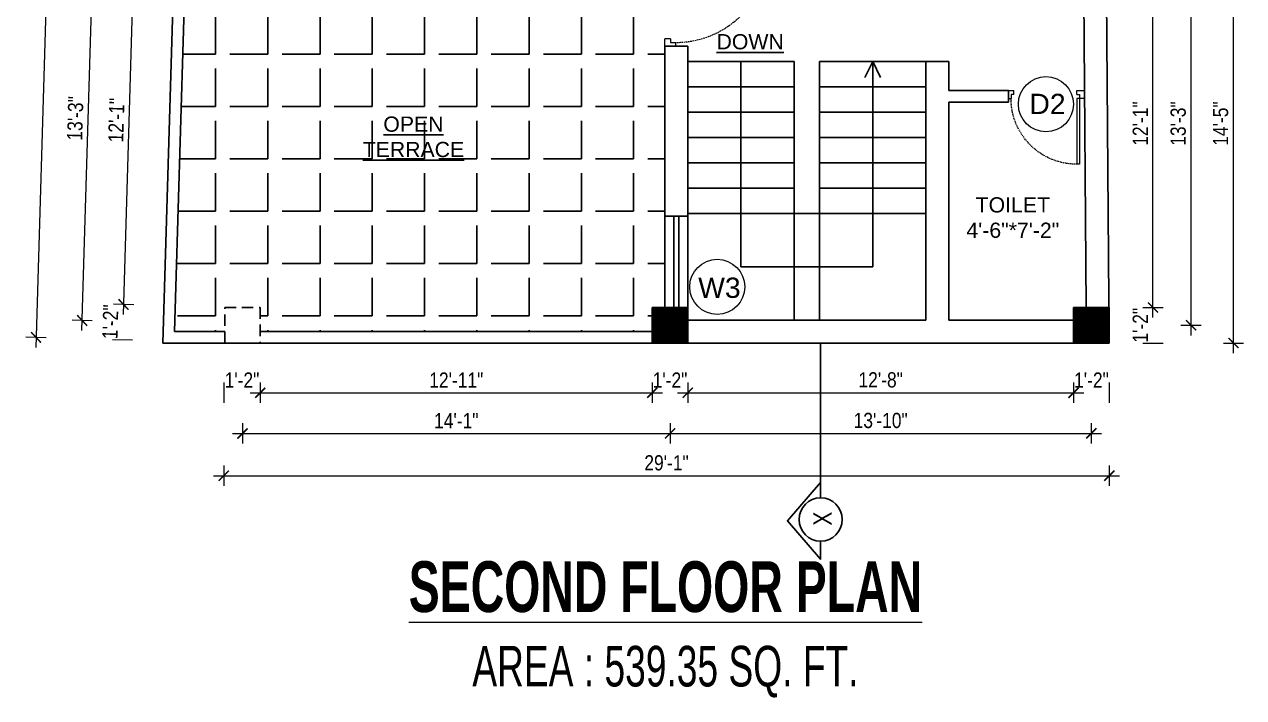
# Model space of a CAD drawing. Header units: inches. Extents: x -9985691 to 3643, y -3270716 to 4788.
# Drawn here: x -4974082.9 to -4973601.8, y -3265129.2 to -3264863.9 of the extents above; entities that cross this region are included whole.
import ezdxf

# ---------------------------------------------------------------- set-up
doc = ezdxf.new("R2010")
doc.units = ezdxf.units.IN
doc.header["$LTSCALE"] = 2
doc.header["$MEASUREMENT"] = 0
doc.header["$PDMODE"] = 34
doc.linetypes.add('HIDDEN', pattern=[0.375, 0.25, -0.125])
doc.layers.get('0').update_dxf_attribs({"linetype": 'CONTINUOUS'})
doc.layers.get('DEFPOINTS').update_dxf_attribs({"color": 141, "linetype": 'CONTINUOUS'})
doc.layers.add('A-Hatch', color=7, linetype='CONTINUOUS')
for name, color, linetype, lineweight in [('Annotate-Lite.w', 177, 'CONTINUOUS', 9), ('DIM 1-100', 4, 'CONTINUOUS', 13), ('Door-Window.w', 4, 'CONTINUOUS', 15), ('TEXT', 181, 'CONTINUOUS', 25), ('Text-100.w', 254, 'CONTINUOUS', 9)]:
    doc.layers.add(name, color=color, linetype=linetype, lineweight=lineweight)
doc.styles.add('ARAIL', font='ARIALN.TTF')
doc.styles.add('Arial', font='arial.ttf', dxfattribs={"width": 0.8, "height": 12})
doc.styles.add('arial.', font='arial.ttf')
doc.styles.add('gaurav', font='arial.ttf')
doc.styles.get("Standard").update_dxf_attribs({"font": 'ARIALN.TTF'})
doc.dimstyles.new('1 by 96', dxfattribs={"dimtxt": 6, "dimasz": 4, "dimexe": 4, "dimexo": 4, "dimgap": 2, "dimtad": 1, "dimdec": 0, "dimzin": 0, "dimdsep": 46, "dimlunit": 4, "dimtxsty": 'Standard', "dimblk": 'ARCHTICK', "dimcen": 0, "dimdle": 4, "dimadec": 0, "dimazin": 0, "dimtfac": 1, "dimtdec": 0, "dimtix": 1, "dimtofl": 0, "dimtmove": 1, "dimatfit": 3, "dimldrblk": 'ARCHTICK', "dimfxl": 4, "dimfxlon": 1, "dimtolj": 1, "dimtzin": 0, "dimlwd": -1, "dimlwe": -1, "dimarcsym": 0})

# ---------------------------------------------------------------- blocks, each defined once
blk = doc.blocks.new('3-0')
at = {"ltscale": 3}
for p, q in [((11063.05, 10097.68), (11065.97, 10099.9)), ((11063.05, 10097.68), (11064.53, 10095.73)), ((11065.25, 10097.81), (11066.71, 10098.92)), ((11065.99, 10096.84), (11065.25, 10097.81)), ((11065.97, 10099.9), (11066.71, 10098.92)), ((11065.99, 10096.84), (11064.53, 10095.73)), ((11085.5, 10074.13), (11110.32, 10092.96)), ((11086.24, 10073.15), (11111.05, 10091.97)), ((11111.05, 10091.97), (11110.32, 10092.96)), ((11084.04, 10073.02), (11082.57, 10071.91)), ((11084.04, 10073.02), (11084.78, 10072.04)), ((11084.78, 10072.04), (11086.24, 10073.15)), ((11086.24, 10073.15), (11085.5, 10074.13)), ((11087.72, 10071.2), (11086.24, 10073.15)), ((11082.57, 10071.91), (11084.79, 10068.98)), ((11084.79, 10068.98), (11087.72, 10071.2))]:
    blk.add_line(p, q, dxfattribs=at)
at = {"layer": 'Door-Window.w', "color": 9, "linetype": 'HIDDEN', "lineweight": 18}
blk.add_arc((11085.5, 10074.13), 31.16, 37.1906, 127.1465, dxfattribs=at)
blk = doc.blocks.new('_ArchTick')
at = {"color": 0, "linetype": 'ByBlock', "const_width": 0.15}
blk.add_lwpolyline([(-0.5, -0.5), (0.5, 0.5)], dxfattribs=at)
blk = doc.blocks.new('*D739')
at = {"layer": 'DEFPOINTS', "color": 0, "ltscale": 0.5, "transparency": 16777216}
for p in [(-4973999.52, -3264830.46), (-4974043.79, -3264974.27), (-4974003.83, -3264975.46)]:
    blk.add_point(p, dxfattribs=at)
at = {"layer": 'DIM 1-100', "color": 0, "ltscale": 0.5, "transparency": 16777216}
for p, q in [((-4974039.36, -3264825.27), (-4974043.91, -3264978.27)), ((-4974035.48, -3264829.39), (-4974043.47, -3264829.15)), ((-4974039.79, -3264974.39), (-4974047.78, -3264974.15))]:
    blk.add_line(p, q, dxfattribs=at)
at = {"layer": 'DIM 1-100', "color": 0, "ltscale": 0.5, "transparency": 16777216, "xscale": 4, "yscale": 4, "zscale": 4}
for p, rotation in [((-4974039.47, -3264829.27), 88.29686496299821), ((-4974043.79, -3264974.27), 268.2968649629983)]:
    blk.add_blockref('_ArchTick', p, dxfattribs=dict(at, rotation=rotation))
at = {"layer": 'DIM 1-100', "color": 0, "ltscale": 0.5, "transparency": 16777216, "insert": (-4974046.64, -3264901.62), "char_height": 6, "attachment_point": 5, "rotation": 88.2969}
blk.add_mtext('\\A1;12\'-1"', dxfattribs=at)
blk = doc.blocks.new('*D740')
at = {"layer": 'DEFPOINTS', "color": 0, "ltscale": 0.5, "transparency": 16777216}
for p in [(-4974003.83, -3264975.46), (-4974044.2, -3264988.27), (-4974004.24, -3264989.46)]:
    blk.add_point(p, dxfattribs=at)
at = {"layer": 'DIM 1-100', "color": 0, "ltscale": 0.5, "transparency": 16777216}
for p, q in [((-4974039.79, -3264974.39), (-4974047.78, -3264974.15)), ((-4974040.2, -3264988.39), (-4974048.2, -3264988.15))]:
    blk.add_line(p, q, dxfattribs=at)
at = {"layer": 'DIM 1-100', "color": 0, "ltscale": 0.5, "transparency": 16777216, "insert": (-4974049, -3264981.12), "char_height": 6, "attachment_point": 5, "rotation": 88.2969}
blk.add_mtext('\\A1;1\'-2"', dxfattribs=at)
blk = doc.blocks.new('*D743')
at = {"layer": 'DEFPOINTS', "color": 0, "ltscale": 0.5, "transparency": 16777216}
for p in [(-4974055.38, -3264821.58), (-4973992.1, -3264823.46), (-4973996.83, -3264982.46)]:
    blk.add_point(p, dxfattribs=at)
at = {"layer": 'DIM 1-100', "color": 0, "ltscale": 0.5, "transparency": 16777216}
for p, q in [((-4974060.23, -3264984.57), (-4974055.26, -3264817.58)), ((-4974051.39, -3264821.69), (-4974059.38, -3264821.46)), ((-4974056.11, -3264980.69), (-4974064.11, -3264980.46))]:
    blk.add_line(p, q, dxfattribs=at)
at = {"layer": 'DIM 1-100', "color": 0, "ltscale": 0.5, "transparency": 16777216, "xscale": 4, "yscale": 4, "zscale": 4}
for p, rotation in [((-4974055.38, -3264821.58), 88.29686496677859), ((-4974060.11, -3264980.58), 268.2968649667786)]:
    blk.add_blockref('_ArchTick', p, dxfattribs=dict(at, rotation=rotation))
at = {"layer": 'DIM 1-100', "color": 0, "ltscale": 0.5, "transparency": 16777216, "insert": (-4974062.81, -3264900.92), "char_height": 6, "attachment_point": 5, "rotation": 88.2969}
blk.add_mtext('\\A1;13\'-3"', dxfattribs=at)
blk = doc.blocks.new('*D745')
at = {"layer": 'DEFPOINTS', "color": 0, "ltscale": 0.5, "transparency": 16777216}
for p in [(-4973994.78, -3264671.33), (-4974078.31, -3264987.25), (-4974004.24, -3264989.46)]:
    blk.add_point(p, dxfattribs=at)
at = {"layer": 'DIM 1-100', "color": 0, "ltscale": 0.5, "transparency": 16777216}
for p, q in [((-4974068.73, -3264665.13), (-4974078.43, -3264991.25)), ((-4974064.85, -3264669.25), (-4974072.85, -3264669.01)), ((-4974074.31, -3264987.37), (-4974082.31, -3264987.14))]:
    blk.add_line(p, q, dxfattribs=at)
at = {"layer": 'DIM 1-100', "color": 0, "ltscale": 0.5, "transparency": 16777216, "xscale": 4, "yscale": 4, "zscale": 4}
for p, rotation in [((-4974068.85, -3264669.13), 88.29686496680357), ((-4974078.31, -3264987.25), 268.2968649668036)]:
    blk.add_blockref('_ArchTick', p, dxfattribs=dict(at, rotation=rotation))
at = {"layer": 'DIM 1-100', "color": 0, "ltscale": 0.5, "transparency": 16777216, "insert": (-4974078.64, -3264828.04), "char_height": 6, "attachment_point": 5, "rotation": 88.2969}
blk.add_mtext('\\A1;26\'-6"', dxfattribs=at)
blk = doc.blocks.new('*D746')
at = {"layer": 'DEFPOINTS', "color": 0, "ltscale": 0.5, "transparency": 16777216}
for p in [(-4974004.24, -3264989.46), (-4973989.83, -3264989.46), (-4973989.83, -3265009.08)]:
    blk.add_point(p, dxfattribs=at)
at = {"layer": 'DIM 1-100', "color": 0, "ltscale": 0.5, "transparency": 16777216}
for p, q in [((-4974004.24, -3265005.08), (-4974004.24, -3265013.08)), ((-4973989.83, -3265005.08), (-4973989.83, -3265013.08))]:
    blk.add_line(p, q, dxfattribs=at)
at = {"layer": 'DIM 1-100', "color": 0, "ltscale": 0.5, "transparency": 16777216, "insert": (-4973997.04, -3265004.07), "char_height": 6, "attachment_point": 5}
blk.add_mtext('\\A1;1\'-2"', dxfattribs=at)
blk = doc.blocks.new('*D747')
at = {"layer": 'DEFPOINTS', "color": 0, "ltscale": 0.5, "transparency": 16777216}
for p in [(-4973989.83, -3264989.46), (-4973835.14, -3264989.46), (-4973835.14, -3265009.08)]:
    blk.add_point(p, dxfattribs=at)
at = {"layer": 'DIM 1-100', "color": 0, "ltscale": 0.5, "transparency": 16777216}
for p, q in [((-4973989.83, -3265005.08), (-4973989.83, -3265013.08)), ((-4973835.14, -3265005.08), (-4973835.14, -3265013.08)), ((-4973993.83, -3265009.08), (-4973831.14, -3265009.08))]:
    blk.add_line(p, q, dxfattribs=at)
at = {"layer": 'DIM 1-100', "color": 0, "ltscale": 0.5, "transparency": 16777216, "xscale": 4, "yscale": 4, "zscale": 4, "rotation": 180}
blk.add_blockref('_ArchTick', (-4973989.83, -3265009.08), dxfattribs=at)
at = {"layer": 'DIM 1-100', "color": 0, "ltscale": 0.5, "transparency": 16777216, "xscale": 4, "yscale": 4, "zscale": 4}
blk.add_blockref('_ArchTick', (-4973835.14, -3265009.08), dxfattribs=at)
at = {"layer": 'DIM 1-100', "color": 0, "ltscale": 0.5, "transparency": 16777216, "insert": (-4973912.49, -3265004.07), "char_height": 6, "attachment_point": 5}
blk.add_mtext('\\A1;12\'-11"', dxfattribs=at)
blk = doc.blocks.new('*D748')
at = {"layer": 'DEFPOINTS', "color": 0, "ltscale": 0.5, "transparency": 16777216}
for p in [(-4973835.14, -3264989.46), (-4973821.14, -3264989.46), (-4973821.14, -3265009.08)]:
    blk.add_point(p, dxfattribs=at)
at = {"layer": 'DIM 1-100', "color": 0, "ltscale": 0.5, "transparency": 16777216}
for p, q in [((-4973835.14, -3265005.08), (-4973835.14, -3265013.08)), ((-4973821.14, -3265005.08), (-4973821.14, -3265013.08))]:
    blk.add_line(p, q, dxfattribs=at)
at = {"layer": 'DIM 1-100', "color": 0, "ltscale": 0.5, "transparency": 16777216, "insert": (-4973828.14, -3265004.07), "char_height": 6, "attachment_point": 5}
blk.add_mtext('\\A1;1\'-2"', dxfattribs=at)
blk = doc.blocks.new('*D749')
at = {"layer": 'DEFPOINTS', "color": 0, "ltscale": 0.5, "transparency": 16777216}
for p in [(-4973821.14, -3264989.46), (-4973668.89, -3264989.46), (-4973668.89, -3265009.08)]:
    blk.add_point(p, dxfattribs=at)
at = {"layer": 'DIM 1-100', "color": 0, "ltscale": 0.5, "transparency": 16777216}
for p, q in [((-4973821.14, -3265005.08), (-4973821.14, -3265013.08)), ((-4973668.89, -3265005.08), (-4973668.89, -3265013.08)), ((-4973825.14, -3265009.08), (-4973664.89, -3265009.08))]:
    blk.add_line(p, q, dxfattribs=at)
at = {"layer": 'DIM 1-100', "color": 0, "ltscale": 0.5, "transparency": 16777216, "xscale": 4, "yscale": 4, "zscale": 4, "rotation": 180}
blk.add_blockref('_ArchTick', (-4973821.14, -3265009.08), dxfattribs=at)
at = {"layer": 'DIM 1-100', "color": 0, "ltscale": 0.5, "transparency": 16777216, "xscale": 4, "yscale": 4, "zscale": 4}
blk.add_blockref('_ArchTick', (-4973668.89, -3265009.08), dxfattribs=at)
at = {"layer": 'DIM 1-100', "color": 0, "ltscale": 0.5, "transparency": 16777216, "insert": (-4973745.02, -3265004.02), "char_height": 6, "attachment_point": 5}
blk.add_mtext('\\A1;12\'-8"', dxfattribs=at)
blk = doc.blocks.new('*D750')
at = {"layer": 'DEFPOINTS', "color": 0, "ltscale": 0.5, "transparency": 16777216}
for p in [(-4973668.89, -3264989.46), (-4973654.79, -3264989.46), (-4973654.79, -3265009.08)]:
    blk.add_point(p, dxfattribs=at)
at = {"layer": 'DIM 1-100', "color": 0, "ltscale": 0.5, "transparency": 16777216}
for p, q in [((-4973668.89, -3265005.08), (-4973668.89, -3265013.08)), ((-4973654.79, -3265005.08), (-4973654.79, -3265013.08))]:
    blk.add_line(p, q, dxfattribs=at)
at = {"layer": 'DIM 1-100', "color": 0, "ltscale": 0.5, "transparency": 16777216, "insert": (-4973661.84, -3265004.07), "char_height": 6, "attachment_point": 5}
blk.add_mtext('\\A1;1\'-2"', dxfattribs=at)
blk = doc.blocks.new('*D751')
at = {"layer": 'DEFPOINTS', "color": 0, "ltscale": 0.5, "transparency": 16777216}
for p in [(-4973996.83, -3264982.46), (-4973828.14, -3264982.46), (-4973828.14, -3265025.1)]:
    blk.add_point(p, dxfattribs=at)
at = {"layer": 'DIM 1-100', "color": 0, "ltscale": 0.5, "transparency": 16777216}
for p, q in [((-4973996.83, -3265021.1), (-4973996.83, -3265029.1)), ((-4973828.14, -3265021.1), (-4973828.14, -3265029.1)), ((-4974000.83, -3265025.1), (-4973824.14, -3265025.1))]:
    blk.add_line(p, q, dxfattribs=at)
at = {"layer": 'DIM 1-100', "color": 0, "ltscale": 0.5, "transparency": 16777216, "xscale": 4, "yscale": 4, "zscale": 4, "rotation": 180}
blk.add_blockref('_ArchTick', (-4973996.83, -3265025.1), dxfattribs=at)
at = {"layer": 'DIM 1-100', "color": 0, "ltscale": 0.5, "transparency": 16777216, "xscale": 4, "yscale": 4, "zscale": 4}
blk.add_blockref('_ArchTick', (-4973828.14, -3265025.1), dxfattribs=at)
at = {"layer": 'DIM 1-100', "color": 0, "ltscale": 0.5, "transparency": 16777216, "insert": (-4973912.49, -3265020.08), "char_height": 6, "attachment_point": 5}
blk.add_mtext('\\A1;14\'-1"', dxfattribs=at)
blk = doc.blocks.new('*D752')
at = {"layer": 'DEFPOINTS', "color": 0, "ltscale": 0.5, "transparency": 16777216}
for p in [(-4973828.14, -3264982.46), (-4973661.89, -3264982.46), (-4973661.89, -3265025.1)]:
    blk.add_point(p, dxfattribs=at)
at = {"layer": 'DIM 1-100', "color": 0, "ltscale": 0.5, "transparency": 16777216}
for p, q in [((-4973828.14, -3265021.1), (-4973828.14, -3265029.1)), ((-4973661.89, -3265021.1), (-4973661.89, -3265029.1)), ((-4973832.14, -3265025.1), (-4973657.89, -3265025.1))]:
    blk.add_line(p, q, dxfattribs=at)
at = {"layer": 'DIM 1-100', "color": 0, "ltscale": 0.5, "transparency": 16777216, "xscale": 4, "yscale": 4, "zscale": 4, "rotation": 180}
blk.add_blockref('_ArchTick', (-4973828.14, -3265025.1), dxfattribs=at)
at = {"layer": 'DIM 1-100', "color": 0, "ltscale": 0.5, "transparency": 16777216, "xscale": 4, "yscale": 4, "zscale": 4}
blk.add_blockref('_ArchTick', (-4973661.89, -3265025.1), dxfattribs=at)
at = {"layer": 'DIM 1-100', "color": 0, "ltscale": 0.5, "transparency": 16777216, "insert": (-4973745.02, -3265020.03), "char_height": 6, "attachment_point": 5}
blk.add_mtext('\\A1;13\'-10"', dxfattribs=at)
blk = doc.blocks.new('*D753')
at = {"layer": 'DEFPOINTS', "color": 0, "ltscale": 0.5, "transparency": 16777216}
for p in [(-4974004.24, -3264989.46), (-4973654.79, -3264989.46), (-4973654.79, -3265041.78)]:
    blk.add_point(p, dxfattribs=at)
at = {"layer": 'DIM 1-100', "color": 0, "ltscale": 0.5, "transparency": 16777216}
for p, q in [((-4974008.24, -3265041.78), (-4973650.79, -3265041.78)), ((-4974004.24, -3265037.78), (-4974004.24, -3265045.78)), ((-4973654.79, -3265037.78), (-4973654.79, -3265045.78))]:
    blk.add_line(p, q, dxfattribs=at)
at = {"layer": 'DIM 1-100', "color": 0, "ltscale": 0.5, "transparency": 16777216, "xscale": 4, "yscale": 4, "zscale": 4, "rotation": 180}
blk.add_blockref('_ArchTick', (-4974004.24, -3265041.78), dxfattribs=at)
at = {"layer": 'DIM 1-100', "color": 0, "ltscale": 0.5, "transparency": 16777216, "xscale": 4, "yscale": 4, "zscale": 4}
blk.add_blockref('_ArchTick', (-4973654.79, -3265041.78), dxfattribs=at)
at = {"layer": 'DIM 1-100', "color": 0, "ltscale": 0.5, "transparency": 16777216, "insert": (-4973829.52, -3265036.72), "char_height": 6, "attachment_point": 5}
blk.add_mtext('\\A1;29\'-1"', dxfattribs=at)
blk = doc.blocks.new('*D754')
at = {"layer": 'DEFPOINTS', "color": 0, "ltscale": 0.5, "transparency": 16777216}
for p in [(-4973654.89, -3264975.46), (-4973654.79, -3264989.46), (-4973637.55, -3264989.46)]:
    blk.add_point(p, dxfattribs=at)
at = {"layer": 'DIM 1-100', "color": 0, "ltscale": 0.5, "transparency": 16777216}
for p, q in [((-4973641.55, -3264975.46), (-4973633.55, -3264975.46)), ((-4973641.55, -3264989.46), (-4973633.55, -3264989.46))]:
    blk.add_line(p, q, dxfattribs=at)
at = {"layer": 'DIM 1-100', "color": 0, "ltscale": 0.5, "transparency": 16777216, "insert": (-4973642.56, -3264982.46), "char_height": 6, "attachment_point": 5, "rotation": 90}
blk.add_mtext('\\A1;1\'-2"', dxfattribs=at)
blk = doc.blocks.new('*D755')
at = {"layer": 'DEFPOINTS', "color": 0, "ltscale": 0.5, "transparency": 16777216}
for p in [(-4973656.12, -3264830.46), (-4973637.55, -3264830.46), (-4973654.89, -3264975.46)]:
    blk.add_point(p, dxfattribs=at)
at = {"layer": 'DIM 1-100', "color": 0, "ltscale": 0.5, "transparency": 16777216}
for p, q in [((-4973641.55, -3264830.46), (-4973633.55, -3264830.46)), ((-4973637.55, -3264979.46), (-4973637.55, -3264826.46)), ((-4973641.55, -3264975.46), (-4973633.55, -3264975.46))]:
    blk.add_line(p, q, dxfattribs=at)
at = {"layer": 'DIM 1-100', "color": 0, "ltscale": 0.5, "transparency": 16777216, "xscale": 4, "yscale": 4, "zscale": 4}
for p, rotation in [((-4973637.55, -3264830.46), 90), ((-4973637.55, -3264975.46), 270)]:
    blk.add_blockref('_ArchTick', p, dxfattribs=dict(at, rotation=rotation))
at = {"layer": 'DIM 1-100', "color": 0, "ltscale": 0.5, "transparency": 16777216, "insert": (-4973642.56, -3264902.96), "char_height": 6, "attachment_point": 5, "rotation": 90}
blk.add_mtext('\\A1;12\'-1"', dxfattribs=at)
blk = doc.blocks.new('*D759')
at = {"layer": 'DEFPOINTS', "color": 0, "ltscale": 0.5, "transparency": 16777216}
for p in [(-4973663.12, -3264823.46), (-4973622.52, -3264823.46), (-4973661.89, -3264982.46)]:
    blk.add_point(p, dxfattribs=at)
at = {"layer": 'DIM 1-100', "color": 0, "ltscale": 0.5, "transparency": 16777216}
for p, q in [((-4973622.52, -3264986.46), (-4973622.52, -3264819.46)), ((-4973626.52, -3264823.46), (-4973618.52, -3264823.46)), ((-4973626.52, -3264982.46), (-4973618.52, -3264982.46))]:
    blk.add_line(p, q, dxfattribs=at)
at = {"layer": 'DIM 1-100', "color": 0, "ltscale": 0.5, "transparency": 16777216, "xscale": 4, "yscale": 4, "zscale": 4}
for p, rotation in [((-4973622.52, -3264823.46), 90), ((-4973622.52, -3264982.46), 270)]:
    blk.add_blockref('_ArchTick', p, dxfattribs=dict(at, rotation=rotation))
at = {"layer": 'DIM 1-100', "color": 0, "ltscale": 0.5, "transparency": 16777216, "insert": (-4973627.58, -3264902.96), "char_height": 6, "attachment_point": 5, "rotation": 90}
blk.add_mtext('\\A1;13\'-3"', dxfattribs=at)
blk = doc.blocks.new('*D761')
at = {"layer": 'DEFPOINTS', "color": 0, "ltscale": 0.5, "transparency": 16777216}
for p in [(-4973656.12, -3264816.46), (-4973605.79, -3264816.46), (-4973654.79, -3264989.46)]:
    blk.add_point(p, dxfattribs=at)
at = {"layer": 'DIM 1-100', "color": 0, "ltscale": 0.5, "transparency": 16777216}
for p, q in [((-4973605.79, -3264993.46), (-4973605.79, -3264812.46)), ((-4973609.79, -3264816.46), (-4973601.79, -3264816.46)), ((-4973609.79, -3264989.46), (-4973601.79, -3264989.46))]:
    blk.add_line(p, q, dxfattribs=at)
at = {"layer": 'DIM 1-100', "color": 0, "ltscale": 0.5, "transparency": 16777216, "xscale": 4, "yscale": 4, "zscale": 4}
for p, rotation in [((-4973605.79, -3264816.46), 90), ((-4973605.79, -3264989.46), 270)]:
    blk.add_blockref('_ArchTick', p, dxfattribs=dict(at, rotation=rotation))
at = {"layer": 'DIM 1-100', "color": 0, "ltscale": 0.5, "transparency": 16777216, "insert": (-4973610.85, -3264902.96), "char_height": 6, "attachment_point": 5, "rotation": 90}
blk.add_mtext('\\A1;14\'-5"', dxfattribs=at)

msp = doc.modelspace()

# ---------------------------------------------------------------- hatches: boundary and pattern name
at = {"layer": 'A-Hatch', "ltscale": 0.5}
h = msp.add_hatch(dxfattribs=at)
h.set_pattern_fill('ANGLE', color=256, scale=75, angle=90)
h.set_pattern_definition([(90, (0, 0), (-20.625, 1e-15), [15, -5.625]), (180, (0, 0), (-3e-15, -20.625), [15, -5.625])])
h.paths.add_polyline_path([(-4973830.14, -3264872.46), (-4973830.14, -3264859.98, -0.366211), (-4973839.19, -3264849.28, -0.366589), (-4973830.12, -3264838.57), (-4973830.12, -3264834.74), (-4973830.15, -3264834.74), (-4973830.14, -3264830.46), (-4973835.14, -3264830.46), (-4973862.89, -3264830.46), (-4973985.1, -3264830.46), (-4973999.1, -3264830.46), (-4974019.02, -3264830.46), (-4974023.62, -3264984.96), (-4974003.83, -3264984.96), (-4974003.83, -3264975.46), (-4973989.83, -3264975.46), (-4973989.83, -3264984.96), (-4973835.14, -3264984.96), (-4973835.14, -3264975.46), (-4973830.14, -3264975.46)])
h.paths.add_polyline_path([(-4973950.78, -3264918.99), (-4973907.73, -3264918.99), (-4973907.73, -3264896.52), (-4973950.78, -3264896.52)], flags=24)
h = msp.add_hatch(dxfattribs=at)
h.set_pattern_fill('ANSI31', color=256)
h.set_pattern_definition([(45, (1273.73265, -304.12696), (-0.0883883476483, 0.0883883476483), [])])
h.paths.add_polyline_path([(-4973821.14, -3264975.46), (-4973835.14, -3264975.46), (-4973835.14, -3264989.46), (-4973821.14, -3264989.46)])
h = msp.add_hatch(dxfattribs=at)
h.set_pattern_fill('ANSI31', color=256)
h.set_pattern_definition([(45, (1439.98241, -304.12696), (-0.0883883476483, 0.0883883476483), [])])
h.paths.add_polyline_path([(-4973654.89, -3264975.46), (-4973668.89, -3264975.46), (-4973668.89, -3264989.46), (-4973654.89, -3264989.46)])

# ---------------------------------------------------------------- linework, layer by layer
at = {"ltscale": 0.5}
for p, q in [((-4973654.79, -3264989.46), (-4973656.35, -3264786.46)), ((-4974023.53, -3264830.46), (-4974028.25, -3264989.46)), ((-4974019.02, -3264830.46), (-4974023.62, -3264984.96)), ((-4973663.89, -3264975.46), (-4973665.01, -3264830.46)), ((-4973830.14, -3264975.46), (-4973830.14, -3264872.46)), ((-4973821.14, -3264872.46), (-4973830.14, -3264872.46)), ((-4973821.14, -3264872.46), (-4973821.14, -3264878.46)), ((-4973821.14, -3264975.46), (-4973821.14, -3264878.46)), ((-4973821.14, -3264878.46), (-4973779.14, -3264878.46)), ((-4973800.14, -3264959.46), (-4973800.14, -3264878.46)), ((-4973779.14, -3264938.46), (-4973779.14, -3264878.46)), ((-4973769.14, -3264878.46), (-4973727.14, -3264878.46)), ((-4973769.14, -3264938.46), (-4973769.14, -3264878.46)), ((-4973748.14, -3264878.46), (-4973751.23, -3264884.81)), ((-4973748.14, -3264878.46), (-4973748.14, -3264959.46)), ((-4973748.14, -3264878.46), (-4973745.06, -3264884.81)), ((-4973727.14, -3264980.46), (-4973727.14, -3264878.46)), ((-4973727.14, -3264878.46), (-4973718.14, -3264878.46)), ((-4973718.14, -3264889.96), (-4973718.14, -3264878.46)), ((-4973821.14, -3264888.46), (-4973779.14, -3264888.46)), ((-4973769.14, -3264888.46), (-4973727.14, -3264888.46)), ((-4973718.14, -3264889.96), (-4973694.55, -3264889.96)), ((-4973694.55, -3264889.96), (-4973694.55, -3264894.46)), ((-4973718.14, -3264980.46), (-4973718.14, -3264894.46)), ((-4973718.14, -3264894.46), (-4973694.55, -3264894.46)), ((-4973821.14, -3264898.46), (-4973779.14, -3264898.46)), ((-4973769.14, -3264898.46), (-4973727.14, -3264898.46)), ((-4973821.14, -3264908.46), (-4973779.14, -3264908.46)), ((-4973769.14, -3264908.46), (-4973727.14, -3264908.46)), ((-4973821.14, -3264918.46), (-4973779.14, -3264918.46)), ((-4973769.14, -3264918.46), (-4973727.14, -3264918.46)), ((-4973821.14, -3264928.46), (-4973779.14, -3264928.46)), ((-4973769.14, -3264928.46), (-4973727.14, -3264928.46)), ((-4973821.14, -3264939.46), (-4973830.14, -3264939.46)), ((-4973826.64, -3264939.46), (-4973826.64, -3264975.46)), ((-4973824.64, -3264939.46), (-4973824.64, -3264975.46)), ((-4973821.14, -3264938.46), (-4973779.14, -3264938.46)), ((-4973779.14, -3264938.46), (-4973769.14, -3264938.46)), ((-4973779.14, -3264938.46), (-4973779.14, -3264980.46)), ((-4973769.14, -3264938.46), (-4973727.14, -3264938.46)), ((-4973769.14, -3264938.46), (-4973769.14, -3264980.46)), ((-4973748.14, -3264959.46), (-4973800.14, -3264959.46)), ((-4973821.14, -3264980.46), (-4973727.14, -3264980.46)), ((-4973718.14, -3264980.46), (-4973668.89, -3264980.46)), ((-4974003.83, -3264984.96), (-4974023.62, -3264984.96)), ((-4973989.83, -3264984.96), (-4973835.14, -3264984.96)), ((-4974004.24, -3264989.46), (-4974028.25, -3264989.46)), ((-4974004.24, -3264989.46), (-4973654.79, -3264989.46))]:
    msp.add_line(p, q, dxfattribs=at)
at = {"linetype": 'HIDDEN', "ltscale": 9}
msp.add_lwpolyline([(-4974003.83, -3264975.46), (-4973989.83, -3264975.46), (-4973989.83, -3264989.46), (-4974003.83, -3264989.46)], close=True, dxfattribs=at)
at = {"ltscale": 0.5}
for points in [[(-4973835.14, -3264975.46), (-4973821.14, -3264975.46), (-4973821.14, -3264989.46), (-4973835.14, -3264989.46)], [(-4973668.89, -3264975.46), (-4973654.89, -3264975.46), (-4973654.89, -3264989.46), (-4973668.89, -3264989.46)]]:
    msp.add_lwpolyline(points, close=True, dxfattribs=at)
at = {"layer": 'Annotate-Lite.w', "ltscale": 0.005}
for centre in [(-4973679.79, -3264895.31), (-4973809.49, -3264967.32)]:
    msp.add_circle(centre, 10.86, dxfattribs=at)
at = {"layer": 'TEXT'}
for points in [[(-4973768.7, -3264989.46), (-4973768.7, -3265050.5)], [(-4973768.7, -3265067.57), (-4973768.7, -3265074.71), (-4973781.79, -3265059.57), (-4973768.7, -3265044.42)]]:
    msp.add_lwpolyline(points, dxfattribs=at)
msp.add_circle((-4973768.7, -3265059.03), 8.53, dxfattribs=at)

# ---------------------------------------------------------------- block references
at = {"layer": 'Door-Window.w', "linetype": 'ByBlock'}
for p, xscale, yscale, zscale, rotation in [((-4991228.46, -3263278.21), -1.166422579283982, 1.166422579009098, 1.166422579240944, 217.1524242973994), ((-4972555.81, -3252462.59), -0.8331589850253456, 0.8331589851164872, 0.8331589849470642, 127.1524242869493)]:
    msp.add_blockref('3-0', p, dxfattribs=dict(at, xscale=xscale, yscale=yscale, zscale=zscale, rotation=rotation))

# ---------------------------------------------------------------- texts
at = {"layer": 'Annotate-Lite.w', "ltscale": 0.005, "insert": (-4973686.33, -3264899.19), "char_height": 8, "attachment_point": 7, "rotation": 359.8855, "style": 'gaurav'}
msp.add_mtext_dynamic_manual_height_columns('D2', width=8, gutter_width=100, heights=[0], dxfattribs=at)
at = {"layer": 'Annotate-Lite.w', "ltscale": 0.005, "insert": (-4973817.03, -3264963.67), "char_height": 8, "attachment_point": 1, "style": 'gaurav'}
msp.add_mtext_dynamic_manual_height_columns('W3', width=8, gutter_width=100, heights=[0], dxfattribs=at)
at = {"layer": 'TEXT', "lineweight": -2, "char_height": 6, "attachment_point": 5, "style": 'arial.'}
for s, insert, width in [('{\\LDOWN}', (-4973796.52, -3264870.72), 26.6739), ('{\\LOPEN\\PTERRACE}', (-4973929.39, -3264908.21), 127.5059)]:
    msp.add_mtext(s, dxfattribs=dict(at, insert=insert, width=width))
at = {"layer": 'TEXT', "lineweight": -2, "insert": (-4973692.86, -3264940.05), "char_height": 6, "attachment_point": 5, "style": 'arial.'}
msp.add_mtext_dynamic_manual_height_columns('TOILET\\P4\'-6"*7\'-2"', width=45.7314, gutter_width=30, heights=[0], dxfattribs=at)
at = {"layer": 'TEXT', "insert": (-4973771.54, -3265055.95), "char_height": 7.2, "attachment_point": 3, "rotation": 90, "style": 'ARAIL'}
msp.add_mtext_dynamic_manual_height_columns('X', width=125.4648, gutter_width=90, heights=[0], dxfattribs=at)
at = {"layer": 'Text-100.w', "insert": (-4973829.95, -3265075.51), "char_height": 20, "width": 569.1024, "attachment_point": 2, "style": 'Arial'}
msp.add_mtext('\\A1;{\\fArial Narrow|b1|i0|c0|p34;\\LSECOND FLOOR PLAN\\P\\fArial Narrow|b0|i0|c0|p34;\\H0.8x;\\lAREA : 539.35 SQ. FT.\\H1.02306x; }', dxfattribs=at)

# ---------------------------------------------------------------- dimensions: what is measured, and where the dimension line sits
at = {"layer": 'DIM 1-100', "ltscale": 0.5}
for p1, p2, distance, picture, middle in [((-4973994.78, -3264671.33), (-4974004.24, -3264989.46), -74.1, '*D745', (-4974078.64, -3264828.04)), ((-4973996.83, -3264982.46), (-4973992.1, -3264823.46), 63.31, '*D743', (-4974062.81, -3264900.92))]:
    dim = msp.add_aligned_dim(p1=p1, p2=p2, distance=distance, dimstyle='1 by 96', dxfattribs=at)
    dim.commit()
    dim.dimension.update_dxf_attribs({"geometry": picture, "text_midpoint": middle})
for base, p1, p2, angle, picture, middle in [((-4973605.79, -3264816.46), (-4973654.79, -3264989.46), (-4973656.12, -3264816.46), 90, '*D761', (-4973610.85, -3264902.96)), ((-4973622.52, -3264823.46), (-4973661.89, -3264982.46), (-4973663.12, -3264823.46), 90, '*D759', (-4973627.58, -3264902.96)), ((-4974043.79, -3264974.27), (-4973999.52, -3264830.46), (-4974003.83, -3264975.46), 268.2969, '*D739', (-4974046.64, -3264901.62)), ((-4973637.55, -3264830.46), (-4973654.89, -3264975.46), (-4973656.12, -3264830.46), 90, '*D755', (-4973642.56, -3264902.96)), ((-4974044.2, -3264988.27), (-4974003.83, -3264975.46), (-4974004.24, -3264989.46), 268.2969, '*D740', (-4974049, -3264981.12)), ((-4973637.55, -3264989.46), (-4973654.89, -3264975.46), (-4973654.79, -3264989.46), 90, '*D754', (-4973642.56, -3264982.46))]:
    dim = msp.add_linear_dim(base=base, p1=p1, p2=p2, angle=angle, dimstyle='1 by 96', dxfattribs=at)
    dim.commit()
    dim.dimension.update_dxf_attribs({"geometry": picture, "text_midpoint": middle})
for base, p1, p2, picture, middle in [((-4973828.14, -3265025.1), (-4973996.83, -3264982.46), (-4973828.14, -3264982.46), '*D751', (-4973912.49, -3265020.08)), ((-4973661.89, -3265025.1), (-4973828.14, -3264982.46), (-4973661.89, -3264982.46), '*D752', (-4973745.02, -3265020.03)), ((-4973654.79, -3265041.78), (-4974004.24, -3264989.46), (-4973654.79, -3264989.46), '*D753', (-4973829.52, -3265036.72)), ((-4973989.83, -3265009.08), (-4974004.24, -3264989.46), (-4973989.83, -3264989.46), '*D746', (-4973997.04, -3265004.07)), ((-4973835.14, -3265009.08), (-4973989.83, -3264989.46), (-4973835.14, -3264989.46), '*D747', (-4973912.49, -3265004.07)), ((-4973821.14, -3265009.08), (-4973835.14, -3264989.46), (-4973821.14, -3264989.46), '*D748', (-4973828.14, -3265004.07)), ((-4973668.89, -3265009.08), (-4973821.14, -3264989.46), (-4973668.89, -3264989.46), '*D749', (-4973745.02, -3265004.02)), ((-4973654.79, -3265009.08), (-4973668.89, -3264989.46), (-4973654.79, -3264989.46), '*D750', (-4973661.84, -3265004.07))]:
    dim = msp.add_linear_dim(base=base, p1=p1, p2=p2, dimstyle='1 by 96', dxfattribs=at)
    dim.commit()
    dim.dimension.update_dxf_attribs({"geometry": picture, "text_midpoint": middle})

doc.saveas('drawing.dxf')
